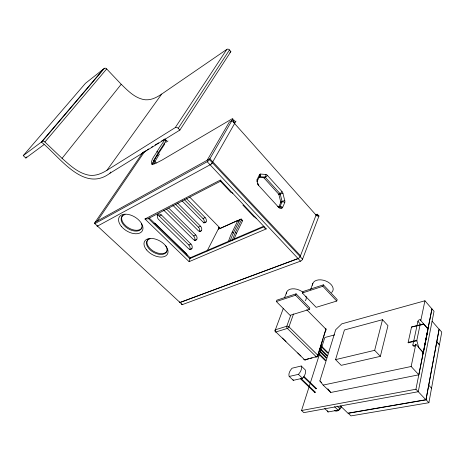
<?xml version="1.0" encoding="UTF-8"?>
<svg xmlns="http://www.w3.org/2000/svg" width="465" height="465" viewBox="0 0 465 465"><rect width="100%" height="100%" fill="white"/><g stroke="black" fill="none" stroke-linecap="round" stroke-linejoin="round"><path stroke-width="0.7" d="M220.276 180.095L266.253 228.914L189.121 261.656L144.97 218.992L220.276 180.095L220.41 181.193M428.899 402.713L441.75 332.115L439.158 329.133L426.045 399.691L428.899 402.713L350.982 415.902L348.151 413.158L426.045 399.691M324.692 408.526L328.249 411.914L338.078 410.159A1.598 0.988 -48.1 0 0 339.7 408.59L340.438 405.933L348.064 413.321L425.957 399.859L439.082 329.243L432.095 321.21M424.644 345.64L427.887 328.947L427.754 328.005A1.209 0.756 -39.1 0 0 427.591 327.895M425.957 399.859L415.937 389.24L431.944 308.911L418.843 374.796L330.755 392.477L323.152 385.084L319.879 380.911L335.707 329.72L341.763 323.855L424.94 300.774L434.031 311.335L418.268 391.71L303.819 412.641L301.535 410.514L324.832 337.509L334.631 334.893M416.867 340.793L418.68 347.378A0.698 0.355 74.3 0 0 418.913 347.832L422.33 351.61A0.698 0.349 74.5 0 0 422.627 351.743L423.539 351.494A0.698 0.349 74.4 0 0 423.725 351.232L427.829 330.615A0.674 0.337 73.5 0 0 427.794 330.133L427.306 328.371A0.674 0.337 73.5 0 0 427.079 327.93L423.772 324.175A0.68 0.337 73.3 0 0 423.487 324.035L411.694 326.895A0.674 0.343 73.5 0 0 411.508 327.139L408.165 342.356A0.692 0.355 74.2 0 0 408.194 342.85L416.867 340.793A0.698 0.355 74 0 1 416.838 340.293L420.052 324.971A0.68 0.343 73.4 0 1 420.232 324.733M423.702 350.366L422.656 353.528M418.843 374.796L411.147 366.496L415.82 344.228L423.272 352.476A1.709 1.104 -40.4 0 1 422.522 353.65M427.661 327.941A1.668 1.04 -39.1 0 1 427.992 328.801L420.779 320.606L424.94 300.774M153.88 164.465L155.467 160.646L159.46 153.967M413.838 345.943L412.897 344.908L417.925 321.338A1.68 1.023 -39.3 0 1 419.616 319.699A1.68 1.023 -39.3 0 1 420.779 320.606M380.358 356.341L387.961 325.657L382.515 319.699L344.42 329.97L335.561 359.631L341.217 365.333L380.358 356.341L374.662 350.331L382.515 319.699M323.082 338.619L317.554 356.446L315.514 356.986M323.506 337.247L325.424 331.08M336.741 301.047L337.201 299.605L323.349 284.842L302.878 291.59L302.366 292.997L316.177 307.33L336.741 301.047L322.861 286.271L323.349 284.842M232.256 240.184L235.43 232.25L236.487 233.343L234.29 238.545M230.053 240.887L233.273 233.122L239.853 219.614M228.524 241.073L230.628 235.476L237.929 220.323L238.975 221.416M309.341 309.423L309.829 308.016L296.083 293.834L276.89 300.163L276.35 301.535L290.05 315.322L309.341 309.423L295.56 295.234L276.35 301.535M293.549 313.922L288.951 326.843A1.581 0.791 -46 0 1 287.353 328.418L275.908 331.958A1.564 0.767 -46.5 0 1 275.193 331.214M310.562 289.782L312.858 283.342M290.701 315.363L286.8 326.232A1.593 1.011 72.7 0 0 287.353 328.418L316.235 356.748A1.564 0.953 74.5 0 0 317.554 356.446A1.552 0.884 18.7 0 0 317.793 355.214L325.884 329.144A1.494 0.796 -44.8 0 0 325.192 328.307M283.365 308.272L275.367 329.801A1.564 0.907 20.9 0 0 275.141 331.022M295.56 295.234L296.083 293.834M94.645 222.956A1.86 0.43 -45.7 0 0 94.831 223.624L182.309 304.622L300.506 261.167A2.005 0.907 -43 0 0 302.552 259.191L318.88 216.289L317.746 215.01A1.907 0.802 -41.5 0 0 316.781 214.353L315.59 214.847M317.746 215.01L317.258 216.277L316.107 214.981L300.146 256.634M284.522 297.792L286.702 292.119M277.785 206.669A2.017 0.773 -42.6 0 1 278.663 207.344A2.819 1.709 66.1 0 0 280.145 208.157L281.552 208.192A2.813 1.703 66.1 0 0 282.633 207.442L284.731 202.624A2.796 1.68 65.9 0 0 284.789 200.781L282.953 193.434A2.79 1.674 65.5 0 0 281.964 191.551L267.363 175.346A2.831 1.715 64.3 0 0 265.858 174.468L260.615 174.067A2.86 1.744 64.1 0 0 259.464 174.747L257.139 179.478A2.877 1.767 64.2 0 0 257.046 181.356L257.558 183.448A2.052 0.529 -13.8 0 1 257.825 184.041M278.209 206.902L279.616 206.937A0.802 0.488 66.1 0 0 279.924 206.722L282.04 201.915A0.796 0.482 65.9 0 0 282.057 201.392L280.226 194.039A0.796 0.477 65.5 0 0 279.942 193.504L265.317 177.316A0.808 0.488 64.2 0 0 264.887 177.072L259.639 176.688A0.814 0.5 64 0 0 259.313 176.886A2.034 1.459 26.6 0 0 259.464 174.747M278.616 207.303L280.738 202.502A0.796 0.482 65.9 0 0 280.755 201.979L278.924 194.637A0.796 0.477 65.5 0 0 278.645 194.103L264.027 177.95A0.808 0.488 64.2 0 0 263.597 177.706L259.005 177.374M151.921 164.604L152.381 163.616M236.487 233.343L242.544 220.794A1.61 0.587 -43.7 0 0 242.05 220.178M235.47 232.157L241.509 219.713A1.616 0.587 -43.7 0 0 240.917 219.137L220.201 228.489L219.166 227.431L218.695 227.641M257.285 181.025L259.022 177.479M207.14 250.92L219.23 227.234L189.761 197.154M219.166 227.431L218.259 229.204L237.929 220.323M263.184 226.449L190.208 257.773L189.121 261.656M152.311 163.727L153.677 161.221M211.529 164.035L236.005 121.074L233.506 122.533M233.645 120.191A2.052 0.535 -42.5 0 1 234.011 120.731L233.331 121.917L234.668 123.423M209.413 159.605L232.686 119.243A2.058 0.529 -42.5 0 0 231.971 118.889L161.948 160.146L155.92 163.238L152.34 164.145A16.362 3.767 -43.9 0 1 151.567 163.697C150.834 159.094 155.298 155.356 157.048 151.445L164.947 139.535A1.721 0.378 -43.8 0 0 164.825 139.029M207.169 160.256L229.274 122.115L231.936 120.551L316.119 215.156M153.601 161.332L155.351 158.396M144.97 218.992L147.713 218.876L220.974 180.972M155.275 158.507L157.42 155.124M103.387 69.145L41.362 142.069C59.009 155.798 83.386 193.359 109.961 173.224L179.879 130.072L230.861 51.586L229.478 49.953A2 1.593 38.9 0 0 226.862 49.354L161.71 94.064C157.013 97.266 151.567 100.155 145.708 99.801A16.787 11.84 39.4 0 1 142.383 99.237C133.746 96.993 127.422 90.251 121.22 84.275L106.677 68.936A1.883 1.29 41.7 0 0 104.358 68.378L85.473 83.299L23.25 155.612L25.866 158.036L44.03 144.603M148.259 218.422L189.761 258.616L264.108 226.769M23.25 155.612L42.35 141.331A2.122 1.261 38 0 1 44.913 142.011L62.066 158.338C69.355 164.744 76.731 171.847 86.321 174.561A18.902 11.608 36 0 0 89.983 175.299C96.04 175.962 101.916 173.439 106.944 170.277L175.282 127.573A2.273 1.604 34.7 0 1 178.229 128.317L229.478 49.953M175.282 127.573L226.862 49.354M157.344 155.234L164.767 143.976L163.971 143.15M158.315 152.601L166.127 140.767A1.721 0.378 -43.8 0 0 165.784 140.366M94.628 222.979L142.046 153.677A1.668 0.355 -44.2 0 1 143.743 152.043L144.941 151.294M97.319 220.997L144.766 151.41M109.961 173.224L110.804 172.044M106.944 170.277L161.71 94.064M62.066 158.338L121.22 84.275M44.913 142.011L106.677 68.936M42.35 141.331L104.358 68.378M25.866 158.036L26.801 156.938M229.85 52.278L230.861 51.586M145.359 151.032L146.19 150.515M147.452 149.742L148.713 148.957M151.259 147.388L152.537 146.597M155.107 145.01L155.967 144.476M156.397 144.214L158.565 142.871M161.617 140.988L162.936 140.174M163.378 139.901L164.407 139.262M165.883 142.284L167.975 141M95.174 222.183L209.907 158.745L300.5 255.721M94.814 223.648L207.204 161.721A2.18 0.605 -43.4 0 0 209.424 159.576L302.552 259.191M157.135 215.208L157.664 214.935A3.406 2.47 61.9 0 1 161.361 214.975L190.923 244.026A3.313 2.36 65.6 0 1 191.917 248.508L189.772 249.443A3.301 2.36 65.6 0 0 188.784 244.985L159.257 216.051A3.395 2.47 61.9 0 0 157.484 215.115M159.257 216.051L161.361 214.975M263.597 177.706L264.887 177.072A2.023 1.505 -85.7 0 0 265.858 174.468M264.027 177.95L265.317 177.316A2.017 0.692 -42.3 0 0 267.363 175.346M184.425 199.729L203.013 218.573L205.123 217.574A3.197 2.191 64.3 0 1 206.094 221.863A3.197 2.191 64.3 0 1 202.827 221.852L182.042 200.834M203.984 222.845L206.1 221.857M175.415 204.135L198.381 227.17L200.502 226.182A3.238 2.249 64.7 0 1 201.479 230.53L199.357 231.506M278.645 194.103L279.942 193.504A1.988 0.738 -42.2 0 0 281.964 191.551M278.924 194.637L280.226 194.039A1.982 0.471 -14.2 0 1 282.953 193.434M166.633 209.192L193.638 235.97L195.771 234.999A3.272 2.302 65.1 0 1 196.759 239.411L194.62 240.37M280.755 201.979L282.057 201.392A1.988 0.448 -14.2 0 1 284.789 200.781M280.738 202.502L282.04 201.915A1.988 1.395 23.6 0 1 284.731 202.624M188.784 244.985L190.923 244.026M180.025 302.517L298.1 258.61M302.366 292.997L322.861 286.271M306.691 359.329L308.725 358.788M310.085 358.428L312.12 357.887M420.215 324.866L423.487 324.035M411.508 327.139L420.052 324.971M421.156 324.837L423.772 324.175M301.221 365.996L292.055 368.216A8.079 4.418 -47.4 0 0 289.213 376.458L293.281 380.329L302.494 378.277A8.05 4.458 -47.5 0 0 305.255 369.908L301.221 365.996A8.079 4.418 -47.4 0 1 298.414 374.36L289.213 376.458M335.561 359.631L374.662 350.331M408.165 342.356L416.838 340.293M422.389 351.534L423.725 351.232M422.203 351.796L423.539 351.494M323.152 385.084L411.147 366.496M301.535 410.514L415.937 389.24M266.253 228.914L264.69 228.164L264.044 227.153M316.363 388.432L315.921 388.856L316.369 388.444L304.069 376.58M315.258 392.123L314.822 392.565L315.264 392.135L300.843 378.295M314.817 392.553L300.407 378.754M298.414 374.36L302.494 378.277M303.633 377.039L315.921 388.856M334.515 406.73L338.078 410.159M337.154 406.137L339.7 408.59M282.406 338.055L285.992 341.531M297.786 352.947L300.867 355.928M149.3 218.073L190.208 257.773M319.879 380.911L321.391 382.381M318.333 353.726L325.384 360.753M168.731 208.111L195.771 234.999M319.153 351.046L326.174 358.073M172.846 205.263L198.148 230.564A3.238 2.249 64.7 0 0 201.479 230.53M318.763 353.301L325.808 360.334M320.251 348.43L327.25 355.458M319.821 348.855L326.825 355.876M319.583 350.627L326.599 357.655M320.862 345.466L328.028 352.685M320.949 346.402L327.604 353.098M177.508 203.06L200.502 226.182M306.726 309.696L325.884 329.144A1.505 0.895 18.3 0 1 325.733 330.359M186.512 198.654L205.123 217.574M153.688 160.338L156.228 162.93M157.048 151.445L158.257 152.689L153.514 160.78L152.63 164.441M232.204 232.023L233.273 233.122M164.558 139.169L166.127 140.767M240.917 219.137L242.544 220.794M231.884 192.556L232.872 193.609M254.692 216.766L256.18 218.347M220.515 181.327L231.303 192.777M242.893 205.077L254.256 217.132M207.204 161.721L300.506 261.167M178.229 128.317L179.879 130.072M428.736 385.2L431.537 388.223M257.895 184.739A2.052 0.709 -42.7 0 1 258.587 185.401L278.663 207.344M412.897 344.908A1.721 1.087 -40.5 0 0 414.071 345.919L414.542 346.437M232.686 119.243L234.011 120.731M436.804 341.804L439.442 344.792L436.792 341.845M417.925 321.338L421.092 324.93M327.837 388.775L330.755 392.477M305.964 296.252A10.323 6.347 20.7 0 1 305.238 300.692M286.463 293.932A10.323 6.347 20.7 0 1 292.107 288.841A10.323 6.347 20.7 0 1 303.064 292.386M312.532 285.243A10.689 6.743 19.2 0 1 325.57 280.901A10.689 6.743 19.2 0 1 331.609 292.549M415.82 344.228A1.721 1.087 -40.5 0 1 414.071 345.919M293.281 380.329A8.05 4.458 -47.5 0 1 293.026 379.579M328.249 411.914A1.581 0.965 -48.6 0 1 327.424 410.798M305.924 359.712A1.54 0.959 74.7 0 1 304.685 359.811A1.523 0.825 -46.8 0 1 303.877 359.224M341.525 406.422A4.726 2.924 -48 0 1 338.224 410.514A4.726 2.924 -48 0 1 334.457 410.368M212.307 162.663A2.174 0.616 -43.3 0 1 210.093 164.796L97.505 226.106A1.854 0.436 -45.7 0 1 97.121 225.746M141.994 153.7A1.668 0.355 -44.2 0 1 143.691 152.061M318.17 215.539A1.901 0.808 -41.5 0 1 318.88 216.289M182.309 304.622A1.732 0.663 -47 0 1 181.809 303.854M300.094 256.564A2.011 0.901 -43 0 1 298.042 258.546L179.972 302.459A1.738 0.657 -47 0 1 179.391 301.919M279.924 206.722A2.005 1.395 23.6 0 1 282.633 207.442M260.615 174.067A2.04 1.511 -85.8 0 1 259.639 176.688M279.616 206.937A2.011 1.535 -88.5 0 1 281.552 208.192M257.139 179.478A2.052 1.459 26.6 0 1 257.343 181.367M258.587 185.401A2.877 1.767 64.3 0 1 257.558 183.448M278.343 206.849A2.011 1.535 -88.5 0 1 280.145 208.157M257.046 181.356A2.052 0.535 -13.8 0 1 257.407 181.885M167.173 250.763A11.189 6.684 29.3 0 1 153.247 251.054A11.189 6.684 29.3 0 1 148.382 239.074M141.953 227.78A11.48 6.911 31.3 0 1 127.829 227.391A11.48 6.911 31.3 0 1 122.946 215.103M165.546 245.543A11.201 6.679 29.3 0 1 162.593 254.361A11.201 6.679 29.3 0 1 148.597 248.252A11.201 6.679 29.3 0 1 150.05 238.783M141.348 223.398A11.497 6.905 31.3 0 1 136.239 231.122A11.497 6.905 31.3 0 1 122.737 223.764A11.497 6.905 31.3 0 1 125.102 214.539M154.095 223.159A3.447 2.534 62.3 0 1 155.903 224.095L185.959 253.28A3.354 2.418 66.2 0 1 187.104 255.18M191.917 248.508A3.313 2.36 65.6 0 1 188.459 248.624L158.646 219.503A3.406 2.47 61.9 0 1 157.658 214.946M196.759 239.411A3.272 2.302 65.1 0 1 193.364 239.487L164.04 210.5A3.365 2.406 61.6 0 1 163.837 210.29M193.638 235.97A3.267 2.302 65.1 0 1 194.504 240.562M198.381 227.17A3.226 2.249 64.7 0 1 199.247 231.692M203.013 218.573A3.191 2.197 64.3 0 1 203.873 223.031M286.8 326.232L275.367 329.801A1.569 1.017 72.9 0 0 275.908 331.958L304.685 359.811L316.235 356.748A1.546 0.849 -46.3 0 0 317.793 355.214L288.951 326.843A1.587 0.93 20.4 0 0 286.8 326.232M146.539 249.868A13.09 7.789 29.3 0 0 167.179 254.547A13.09 7.789 29.3 0 0 154.334 238.801A13.09 7.789 29.3 0 0 146.539 249.868M121.365 226.391A13.433 8.05 31.3 0 0 142.226 230.983A13.433 8.05 31.3 0 0 128.718 214.539A13.433 8.05 31.3 0 0 121.365 226.391"/></g></svg>
